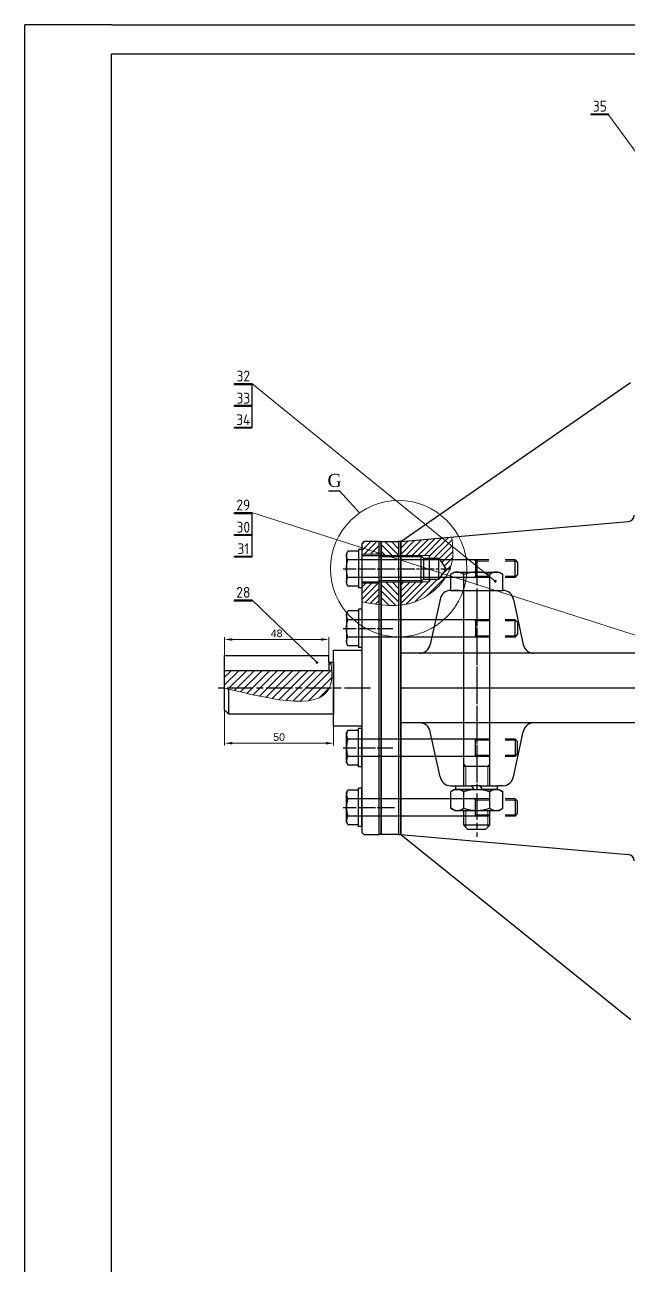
# Model space of a CAD drawing. Header units: millimetres. Extents: x 8 to 1593, y 893 to 2014.
# Drawn here: x 8 to 286, y 1443 to 2014 of the extents above; entities that cross this region are included whole.
import ezdxf
from ezdxf.enums import TextEntityAlignment as Align

# ---------------------------------------------------------------- set-up
doc = ezdxf.new("R2010")
doc.units = ezdxf.units.MM
doc.header["$PDMODE"] = 3
doc.linetypes.add('AM_ISO08W050', pattern=[18, 12, -1.5, 3, -1.5])
doc.linetypes.add('AM_ISO08W050x2', pattern=[9, 6, -0.75, 1.5, -0.75])
doc.layers.get('0').update_dxf_attribs({"lineweight": 30})
for name, color, linetype, lineweight in [('_mss.dam', 7, 'Continuous', 35), ('AM_7', 4, 'AM_ISO08W050', 25), ('AM_8', 1, 'Continuous', 25), ('netdam', 170, 'Continuous', 100), ('Nét mãnh', 3, 'Continuous', 13)]:
    doc.layers.add(name, color=color, linetype=linetype, lineweight=lineweight)
doc.styles.get("Standard").update_dxf_attribs({"font": 'isocp.shx'})
doc.styles.add('TCVN', font='arial.ttf')
doc.styles.add('VNN', font='times.ttf', dxfattribs={"height": 3})
doc.dimstyles.new('TCVN$0', dxfattribs={"dimtxt": 2.5, "dimasz": 2.5, "dimexe": 1, "dimexo": 1, "dimgap": 1, "dimtad": 1, "dimtoh": 1, "dimdec": 1, "dimdsep": 46, "dimtxsty": 'TCVN', "dimcen": 0.09, "dimclrd": 2, "dimclre": 2, "dimclrt": 3, "dimadec": 0, "dimazin": 3, "dimtfac": 1, "dimtdec": 1, "dimtmove": 0, "dimatfit": 3, "dimfxl": 1, "dimtolj": 1, "dimtzin": 0, "dimlwd": 13, "dimlwe": 13, "dimarcsym": 1})
pattern_1 = [(45, (1476.1646, -274.924), (-1.4142136, 1.4142136), [])]
pattern_2 = [(135, (1476.1646, -274.924), (-1.5273506, -1.5273506), [])]

# ---------------------------------------------------------------- blocks, each defined once
blk = doc.blocks.new('đai ốc')
for p, q in [((-8, 8.59), (-7.19, 10)), ((-7.19, 10), (-0.81, 10)), ((0, 8.59), (-0.81, 10)), ((-8, 8.59), (-8, -8.59)), ((-7.14, 5), (-0.86, 5)), ((0, 8.59), (0, -8.59)), ((-8, -8.59), (-7.19, -10)), ((-7.14, -5), (-0.86, -5)), ((0, -8.59), (-0.81, -10)), ((-7.19, -10), (-0.81, -10))]:
    blk.add_line(p, q)
for centre, radius, start, end in [((-3.93, 7.5), 4.07, 142.1211, 217.8789), ((-4.07, 7.5), 4.07, 322.1211, 37.8789), ((7, 0), 15, 160.5288, 199.4712), ((-15, 0), 15, 340.5288, 19.4712), ((-3.93, -7.5), 4.07, 142.1211, 217.8789), ((-4.07, -7.5), 4.07, 322.1211, 37.8789)]:
    blk.add_arc(centre, radius, start, end)
blk = doc.blocks.new('M10')
for p, q in [((0, 10), (6.19, 10)), ((0, 10), (0, 4.32)), ((7, 8.59), (6.19, 10)), ((-90.17, 5), (-91.67, 3.5)), ((-90.17, 5), (-84.5, 5)), ((-90.17, -5), (-90.17, 5)), ((-75, 5), (0, 5)), ((-67.5, 5), (-67.5, -5)), ((0, 5), (6.14, 5)), ((7, 8.59), (7, -8.59)), ((7, 8.59), (7, -8.59)), ((-91.67, 3.5), (-91.67, -3.5)), ((-90.17, -5), (-91.67, -3.5)), ((0, -4.33), (0, -10)), ((-90.17, -5), (-84.5, -5)), ((-75, -5), (0, -5)), ((0, -5), (6.14, -5)), ((7, -8.59), (6.19, -10)), ((0, -10), (6.19, -10)), ((0.81, -10), (6.19, -10))]:
    blk.add_line(p, q)
for centre, radius, start, end in [((2.93, 7.5), 4.07, 322.1211, 37.8789), ((-8, 0), 15, 340.5288, 19.4712), ((2.93, -7.5), 4.07, 322.1211, 37.8789)]:
    blk.add_arc(centre, radius, start, end)
at = {"layer": 'Nét mãnh'}
for p, q in [((-67.5, 4.25), (-66.75, 5)), ((-90.92, 4.25), (-84.5, 4.25)), ((-75, 4.25), (-67.5, 4.25)), ((-90.92, -4.25), (-84.5, -4.25)), ((-75, -4.25), (-67.5, -4.25)), ((-67.5, -4.25), (-66.75, -5))]:
    blk.add_line(p, q, dxfattribs=at)
blk = doc.blocks.new('*D66')
at = {"color": 2, "lineweight": 13, "transparency": 16777216}
for p, q in [((99.64, 1703.28), (99.64, 1682.17)), ((149.89, 1692.9), (149.89, 1682.17)), ((103.14, 1683.17), (146.39, 1683.17))]:
    blk.add_line(p, q, dxfattribs=at)
at = {"color": 2, "transparency": 16777216}
for points in [[(103.14, 1683.75), (103.14, 1682.59), (99.64, 1683.17)], [(146.39, 1683.75), (146.39, 1682.59), (149.89, 1683.17)]]:
    blk.add_solid(points, dxfattribs=at)
at = {"layer": 'Defpoints', "color": 0, "transparency": 16777216}
for p in [(99.64, 1704.28), (149.89, 1693.9), (149.89, 1683.17)]:
    blk.add_point(p, dxfattribs=at)
at = {"color": 3, "transparency": 16777216, "insert": (124.76, 1685.96), "char_height": 3.5, "attachment_point": 5, "style": 'TCVN'}
blk.add_mtext('\\A1;50', dxfattribs=at)
blk = doc.blocks.new('*D92')
at = {"color": 2, "lineweight": 13, "transparency": 16777216}
for p, q in [((99.64, 1721.08), (99.64, 1731.98)), ((147.64, 1721.08), (147.64, 1731.98)), ((103.14, 1730.98), (144.14, 1730.98))]:
    blk.add_line(p, q, dxfattribs=at)
at = {"color": 2, "transparency": 16777216}
for points in [[(103.14, 1731.57), (103.14, 1730.4), (99.64, 1730.98)], [(144.14, 1731.57), (144.14, 1730.4), (147.64, 1730.98)]]:
    blk.add_solid(points, dxfattribs=at)
at = {"layer": 'Defpoints', "color": 0, "transparency": 16777216}
for p in [(147.64, 1730.98), (99.64, 1720.08), (147.64, 1720.08)]:
    blk.add_point(p, dxfattribs=at)
at = {"color": 3, "transparency": 16777216, "insert": (123.64, 1733.77), "char_height": 3.5, "attachment_point": 5, "style": 'TCVN'}
blk.add_mtext('\\A1;48', dxfattribs=at)
blk = doc.blocks.new('sffsefff')
for p, q in [((0, 8.8), (0, -8.8)), ((1.5, 8.8), (0, 8.8)), ((1.5, 8.8), (1.5, -8.8)), ((1.5, -8.8), (0, -8.8))]:
    blk.add_line(p, q)
blk = doc.blocks.new('đệm tròn')
for p, q in [((-1.5, 8), (0, 8)), ((-1.5, 8), (-1.5, 2.23)), ((0, 1.33), (0, 8)), ((-1.5, 2.23), (0, 1.33)), ((-1.5, -0.93), (0, -1.83)), ((-1.5, -0.93), (-1.5, -8)), ((0, -8), (0, -1.83)), ((-1.5, -8), (0, -8))]:
    blk.add_line(p, q)

msp = doc.modelspace()

# ---------------------------------------------------------------- hatches: boundary and pattern name
at = {"lineweight": 30, "ltscale": 15}
for points in [[(268.64, 1973.21), (276.64, 1973.21), (276.64, 1972.71), (268.64, 1972.71)], [(104.28, 1848.87), (112.28, 1848.87), (112.28, 1848.37), (104.28, 1848.37)], [(104.28, 1838.87), (112.28, 1838.87), (112.28, 1838.37), (104.28, 1838.37)], [(104.28, 1828.87), (112.28, 1828.87), (112.28, 1828.37), (104.28, 1828.37)], [(104.28, 1789.42), (112.28, 1789.42), (112.28, 1788.92), (104.28, 1788.92)], [(104.28, 1779.42), (112.28, 1779.42), (112.28, 1778.92), (104.28, 1778.92)], [(104.28, 1769.42), (112.28, 1769.42), (112.28, 1768.92), (104.28, 1768.92)], [(104.28, 1749.18), (112.28, 1749.18), (112.28, 1748.68), (104.28, 1748.68)]]:
    msp.add_hatch(color=5, dxfattribs=at).paths.add_polyline_path(points)
at = {"layer": 'AM_8'}
h = msp.add_hatch(dxfattribs=at)
h.set_pattern_fill('_U', color=256, scale=2, angle=45, style=0, pattern_type=0)
h.set_pattern_definition(pattern_1)
edge = h.paths.add_edge_path()
edge.add_spline(control_points=[(203.54, 1763.6), (203.89, 1764.52), (205.32, 1769.2), (204.8, 1774.17), (204.38, 1778.15)], knot_values=[0, 0, 0, 0, 2.925613, 14.68428, 14.68428, 14.68428, 14.68428], degree=3, periodic=0)
edge.add_line((204.38, 1778.15), (180.89, 1776.1))
edge.add_line((180.89, 1776.1), (180.89, 1769.71))
edge.add_line((180.89, 1769.71), (190.14, 1769.71))
edge.add_line((190.14, 1769.71), (194.02, 1769.71))
edge.add_line((194.02, 1769.71), (194.02, 1768.45))
edge.add_line((194.02, 1768.45), (198.4, 1768.45))
edge.add_line((198.4, 1768.45), (201.63, 1763.6))
edge.add_line((201.63, 1763.6), (203.54, 1763.6))
h = msp.add_hatch(dxfattribs=at)
h.set_pattern_fill('_U', color=256, scale=2, angle=45, style=0, pattern_type=0)
h.set_pattern_definition(pattern_1)
h.paths.add_polyline_path([(170.89, 1776.1), (163.89, 1776.1), (162.89, 1775.1), (162.89, 1770.32), (170.89, 1770.32)])
h = msp.add_hatch(color=256, dxfattribs=at)
h.paths.add_polyline_path([(171.89, 1776.1), (170.89, 1776.1), (170.89, 1769.71), (171.89, 1769.71)])
edge = h.paths.add_edge_path()
edge.add_line((171.89, 1757.49), (170.89, 1757.49))
edge.add_line((170.89, 1757.49), (170.89, 1747.06))
edge.add_spline(control_points=[(170.89, 1747.06), (171.22, 1747.02), (171.56, 1746.98), (171.89, 1746.94)], knot_values=[52.275609, 52.275609, 52.275609, 52.275609, 53.261027, 53.261027, 53.261027, 53.261027], degree=3, periodic=0)
edge.add_line((171.89, 1746.94), (171.89, 1757.49))
edge = h.paths.add_edge_path()
edge.add_line((180.89, 1757.49), (179.89, 1757.49))
edge.add_line((179.89, 1757.49), (179.89, 1746.73))
edge.add_spline(control_points=[(179.89, 1746.73), (180.22, 1746.76), (180.56, 1746.79), (180.89, 1746.82)], knot_values=[43.29181, 43.29181, 43.29181, 43.29181, 44.303227, 44.303227, 44.303227, 44.303227], degree=3, periodic=0)
edge.add_line((180.89, 1746.82), (180.89, 1757.49))
h.paths.add_polyline_path([(180.89, 1776.1), (179.89, 1776.1), (179.89, 1769.71), (180.89, 1769.71)])
h = msp.add_hatch(dxfattribs=at)
h.set_pattern_fill('_U', color=256, scale=2.16, angle=135, style=0, pattern_type=0)
h.set_pattern_definition(pattern_2)
h.paths.add_polyline_path([(171.89, 1769.71), (179.89, 1769.71), (179.89, 1776.1), (171.89, 1776.1)])
h = msp.add_hatch(dxfattribs=at)
h.set_pattern_fill('_U', color=256, scale=2, angle=45, style=0, pattern_type=0)
h.set_pattern_definition(pattern_1)
edge = h.paths.add_edge_path()
edge.add_spline(control_points=[(180.89, 1746.82), (183.09, 1747.05), (192.37, 1749), (200.89, 1756.72), (203.54, 1763.6)], knot_values=[14.68428, 14.68428, 14.68428, 14.68428, 21.368733, 43.29181, 43.29181, 43.29181, 43.29181], degree=3, periodic=0)
edge.add_line((203.54, 1763.6), (201.63, 1763.6))
edge.add_line((201.63, 1763.6), (198.4, 1758.75))
edge.add_line((198.4, 1758.75), (194.02, 1758.75))
edge.add_line((194.02, 1758.75), (194.02, 1757.49))
edge.add_line((194.02, 1757.49), (190.14, 1757.49))
edge.add_line((190.14, 1757.49), (180.89, 1757.49))
edge.add_line((180.89, 1757.49), (180.89, 1746.82))
h = msp.add_hatch(dxfattribs=at)
h.set_pattern_fill('_U', color=256, scale=2, angle=45, style=0, pattern_type=0)
h.set_pattern_definition(pattern_1)
edge = h.paths.add_edge_path()
edge.add_line((170.89, 1756.88), (162.89, 1756.88))
edge.add_line((162.89, 1756.88), (162.89, 1754.8))
edge.add_line((162.89, 1754.8), (162.89, 1748.27))
edge.add_spline(control_points=[(162.89, 1748.27), (165.56, 1747.82), (168.23, 1747.37), (170.89, 1747.06)], knot_values=[53.261027, 53.261027, 53.261027, 53.261027, 61.101405, 61.101405, 61.101405, 61.101405], degree=3, periodic=0)
edge.add_line((170.89, 1747.06), (170.89, 1756.88))
h = msp.add_hatch(dxfattribs=at)
h.set_pattern_fill('_U', color=256, scale=2.16, angle=135, style=0, pattern_type=0)
h.set_pattern_definition(pattern_2)
edge = h.paths.add_edge_path()
edge.add_line((179.89, 1757.49), (171.89, 1757.49))
edge.add_line((171.89, 1757.49), (171.89, 1746.94))
edge.add_spline(control_points=[(171.89, 1746.94), (174.58, 1746.66), (177.26, 1746.55), (179.89, 1746.73)], knot_values=[44.303227, 44.303227, 44.303227, 44.303227, 52.275609, 52.275609, 52.275609, 52.275609], degree=3, periodic=0)
edge.add_line((179.89, 1746.73), (179.89, 1757.49))
h = msp.add_hatch(dxfattribs=at)
h.set_pattern_fill('_U', color=256, scale=2.5, angle=45, style=0, pattern_type=0)
h.set_pattern_definition([(45, (1357.8483, 337.7774), (-1.767767, 1.767767), [])])
edge = h.paths.add_edge_path()
edge.add_spline(control_points=[(101.64, 1708.09), (124.2, 1702.6), (150.55, 1696.66), (149.02, 1717.19), (148.76, 1720.58)], knot_values=[0, 0, 0, 0, 47.780238, 57.223972, 57.223972, 57.223972, 57.223972], degree=3, periodic=0)
edge.add_line((148.76, 1720.58), (147.64, 1720.58))
edge.add_line((147.64, 1720.58), (147.64, 1716.58))
edge.add_line((147.64, 1716.58), (99.64, 1716.58))
edge.add_line((99.64, 1716.58), (99.64, 1708.58))
edge.add_spline(control_points=[(99.64, 1708.58), (100.31, 1708.42), (100.97, 1708.26), (101.64, 1708.09)], knot_values=[57.223972, 57.223972, 57.223972, 57.223972, 58.635198, 58.635198, 58.635198, 58.635198], degree=3, periodic=0)

# ---------------------------------------------------------------- linework, layer by layer
for p, q in [((47.54, 2000.88), (1579.54, 2000.88)), ((112.28, 1848.87), (112.28, 1828.87)), ((180.89, 1776.1), (286.73, 1849.38)), ((112.28, 1789.42), (112.28, 1769.42)), ((180.89, 1776.1), (285.71, 1785.27)), ((180.89, 1776.1), (180.89, 1641.1)), ((162.89, 1769.71), (190.14, 1769.71)), ((190.14, 1769.71), (190.14, 1757.49)), ((190.14, 1769.71), (191.4, 1768.45)), ((191.4, 1768.45), (191.4, 1758.75)), ((191.4, 1768.45), (198.4, 1768.45)), ((194.02, 1769.71), (194.02, 1757.49)), ((198.4, 1758.75), (198.4, 1768.45)), ((198.4, 1768.45), (201.63, 1763.6)), ((201.63, 1763.6), (198.4, 1758.75)), ((162.89, 1757.49), (190.14, 1757.49)), ((190.14, 1757.49), (191.4, 1758.75)), ((191.4, 1758.75), (198.4, 1758.75)), ((198.96, 1749.47), (194.43, 1728.73)), ((207.89, 1753.6), (205.18, 1753.6)), ((207.89, 1753.6), (227.89, 1753.6)), ((232.81, 1749.47), (237.35, 1728.73)), ((99.64, 1716.58), (99.64, 1723.58)), ((99.64, 1723.58), (147.64, 1723.58)), ((147.64, 1720.58), (147.64, 1723.58)), ((147.64, 1720.58), (149.89, 1720.58)), ((147.64, 1720.58), (147.64, 1716.58)), ((149.89, 1720.58), (149.89, 1696.58)), ((201.5, 1724.6), (180.89, 1724.6)), ((415.7, 1724.6), (201.5, 1724.6)), ((99.64, 1698.58), (99.64, 1718.58)), ((147.64, 1716.58), (99.64, 1716.58)), ((101.64, 1696.58), (101.64, 1708.09)), ((420.63, 1708.6), (180.89, 1708.6)), ((101.64, 1696.58), (99.64, 1698.58)), ((149.89, 1696.58), (101.64, 1696.58)), ((201.5, 1692.6), (180.89, 1692.6)), ((308.79, 1692.6), (201.5, 1692.6)), ((198.96, 1667.73), (194.43, 1688.47)), ((232.81, 1667.73), (237.35, 1688.47)), ((203.89, 1663.6), (205.89, 1663.6)), ((205.89, 1663.6), (213.69, 1663.6)), ((217.49, 1663.6), (213.69, 1663.6)), ((217.49, 1663.6), (225.89, 1663.6)), ((227.89, 1663.6), (225.89, 1663.6)), ((180.89, 1641.1), (286.96, 1555.8)), ((180.89, 1641.1), (285.71, 1631.93))]:
    msp.add_line(p, q)
at = {"color": 5, "lineweight": 30, "ltscale": 15}
msp.add_line((147.58, 1799.4), (152.57, 1799.4), dxfattribs=at)
msp.add_lwpolyline([(47.54, 906.21), (47.54, 2000.88)])
msp.add_lwpolyline([(47.54, 906.21), (47.54, 2000.88)])
msp.add_lwpolyline([(47.54, 906.21), (47.54, 2000.88)])
msp.add_lwpolyline([(47.54, 906.21), (47.54, 2000.88)])
for points in [[(268.64, 1973.21), (276.64, 1973.21), (276.64, 1972.71), (268.64, 1972.71), (268.64, 1973.21)], [(104.28, 1848.87), (112.28, 1848.87), (112.28, 1848.37), (104.28, 1848.37), (104.28, 1848.87)], [(104.28, 1838.87), (112.28, 1838.87), (112.28, 1838.37), (104.28, 1838.37), (104.28, 1838.87)], [(104.28, 1828.87), (112.28, 1828.87), (112.28, 1828.37), (104.28, 1828.37), (104.28, 1828.87)], [(104.28, 1789.42), (112.28, 1789.42), (112.28, 1788.92), (104.28, 1788.92), (104.28, 1789.42)], [(104.28, 1779.42), (112.28, 1779.42), (112.28, 1778.92), (104.28, 1778.92), (104.28, 1779.42)], [(104.28, 1769.42), (112.28, 1769.42), (112.28, 1768.92), (104.28, 1768.92), (104.28, 1769.42)], [(104.28, 1749.18), (112.28, 1749.18), (112.28, 1748.68), (104.28, 1748.68), (104.28, 1749.18)]]:
    msp.add_lwpolyline(points, dxfattribs=at)
for points in [[(170.89, 1776.1), (163.89, 1776.1), (162.89, 1775.1), (162.89, 1642.1), (163.89, 1641.1), (170.89, 1641.1)], [(171.89, 1641.1), (170.89, 1641.1), (170.89, 1776.1), (171.89, 1776.1)], [(171.89, 1776.1), (179.89, 1776.1), (179.89, 1641.1), (171.89, 1641.1)], [(180.89, 1776.1), (179.89, 1776.1), (179.89, 1641.1), (180.89, 1641.1)], [(149.89, 1726.1), (162.89, 1726.1), (162.89, 1691.1), (149.89, 1691.1)]]:
    msp.add_lwpolyline(points, close=True)
for centre, radius, start, end in [((285.45, 1788.26), 3, 275, 0), ((203.89, 1748.6), 5, 90, 170), ((227.89, 1748.6), 5, 10, 90), ((189.5, 1729.6), 5, 270, 350), ((242.27, 1729.6), 5, 190, 270), ((189.5, 1687.6), 5, 10, 90), ((242.27, 1687.6), 5, 90, 170), ((203.89, 1668.6), 5, 190, 270), ((227.89, 1668.6), 5, 270, 350), ((285.45, 1628.94), 3, 0, 85)]:
    msp.add_arc(centre, radius, start, end)
at = {"layer": '_mss.dam'}
for centre, radius in [((224.45, 1757.78), 0.3), ((224.45, 1757.78), 0.2), ((142.26, 1720.37), 0.3), ((142.26, 1720.37), 0.2)]:
    msp.add_circle(centre, radius, dxfattribs=at)
at = {"layer": 'AM_7'}
for p, q in [((215.89, 1767.96), (215.89, 1639.97)), ((215.89, 1753.6), (215.89, 1663.6)), ((166.89, 1708.58), (96.64, 1708.58))]:
    msp.add_line(p, q, dxfattribs=at)
at = {"layer": 'AM_7', "linetype": 'AM_ISO08W050x2'}
for p, q in [((154.29, 1763.6), (204.01, 1763.6)), ((154.29, 1736.1), (177.28, 1736.1)), ((154.29, 1681.1), (177.28, 1681.1)), ((154.29, 1653.6), (178.03, 1653.6))]:
    msp.add_line(p, q, dxfattribs=at)
at = {"layer": 'Defpoints'}
for p, q in [((47.54, 2014.21), (7.54, 2014.21)), ((7.54, 2000.88), (7.54, 2014.21)), ((47.54, 2014.21), (1579.54, 2014.21))]:
    msp.add_line(p, q, dxfattribs=at)
msp.add_lwpolyline([(7.54, 906.21), (7.54, 2000.88)], dxfattribs=at)
at = {"layer": 'netdam', "color": 94, "linetype": 'ByBlock', "lineweight": 25, "ltscale": 5}
msp.add_line((152.57, 1799.4), (161.81, 1789.26), dxfattribs=at)
at = {"layer": 'Nét mãnh'}
for p, q in [((162.89, 1770.32), (170.89, 1770.32)), ((170.89, 1769.1), (190.75, 1769.1)), ((190.14, 1769.71), (194.02, 1769.71)), ((162.89, 1756.88), (170.89, 1756.88)), ((170.89, 1758.1), (190.75, 1758.1)), ((194.02, 1757.49), (190.14, 1757.49))]:
    msp.add_line(p, q, dxfattribs=at)
for points in [[(300.94, 1939.69), (276.64, 1972.71)], [(224.45, 1757.78), (112.28, 1848.87)], [(302.91, 1728.47), (112.28, 1789.42)], [(142.26, 1720.37), (112.28, 1749.18)]]:
    msp.add_lwpolyline(points, dxfattribs=at)
msp.add_circle((179.89, 1763.6), 31.39, dxfattribs=at)
for points in [[(204.38, 1778.15), (204.38, 1766.4), (187.38, 1748.27), (162.89, 1748.27)], [(148.76, 1720.58), (148.76, 1711.14), (99.64, 1708.58)]]:
    msp.add_spline(points, degree=3, dxfattribs=at)

# ---------------------------------------------------------------- block references
for p in [(161.39, 1763.6), (161.39, 1736.1)]:
    msp.add_blockref('sffsefff', p)
at = {"xscale": -0.7999999999999272, "yscale": 0.7999999999999272, "zscale": 0.7999999999999272}
for p in [(161.39, 1763.6), (161.39, 1736.1)]:
    msp.add_blockref('M10', p, dxfattribs=at)
for name, p, xscale, yscale, zscale, rotation in [('M10', (215.89, 1753.6), 1.2, 1.2, 1.2, 90), ('M10', (161.39, 1681.1), 0.7999999999999272, 0.7999999999999272, 0.7999999999999272, 180), ('đệm tròn', (215.89, 1663.6), -1.2, 1.2, 1.2, 270), ('M10', (161.39, 1653.6), 0.7999999999999272, 0.7999999999999272, 0.7999999999999272, 180), ('đai ốc', (215.89, 1661.8), 1.2, 1.2, 1.2, 90)]:
    msp.add_blockref(name, p, dxfattribs=dict(xscale=xscale, yscale=yscale, zscale=zscale, rotation=rotation))
at = {"xscale": -1, "rotation": 180}
for p in [(161.39, 1681.1), (161.39, 1653.6)]:
    msp.add_blockref('sffsefff', p, dxfattribs=at)

# ---------------------------------------------------------------- texts
at = {"color": 5, "lineweight": 30, "ltscale": 15}
for s, p in [('35', (272.64, 1976.71)), ('32', (108.28, 1852.37)), ('33', (108.28, 1842.18)), ('34', (108.28, 1832.25)), ('29', (108.28, 1792.92)), ('30', (108.28, 1782.73)), ('31', (108.28, 1772.8)), ('28', (108.28, 1752.68))]:
    msp.add_text(s, height=5, dxfattribs=at).set_placement(p, align=Align.MIDDLE)
at = {"layer": 'netdam', "linetype": 'Continuous', "lineweight": 25, "insert": (147.09, 1801.18), "char_height": 6, "attachment_point": 7, "style": 'VNN'}
msp.add_mtext('G', dxfattribs=at)

# ---------------------------------------------------------------- dimensions: what is measured, and where the dimension line sits
for base, p1, p2, picture, middle in [((147.64, 1730.98), (99.64, 1720.08), (147.64, 1720.08), '*D92', (123.64, 1733.77)), ((149.89, 1683.17), (99.64, 1704.28), (149.89, 1693.9), '*D66', (124.76, 1685.96))]:
    dim = msp.add_linear_dim(base=base, p1=p1, p2=p2, dimstyle='TCVN$0', override={"dimtxt": 3.5, "dimasz": 3.5, "dimdec": 0})
    dim.commit()
    dim.dimension.update_dxf_attribs({"geometry": picture, "text_midpoint": middle})

doc.saveas('drawing.dxf')
